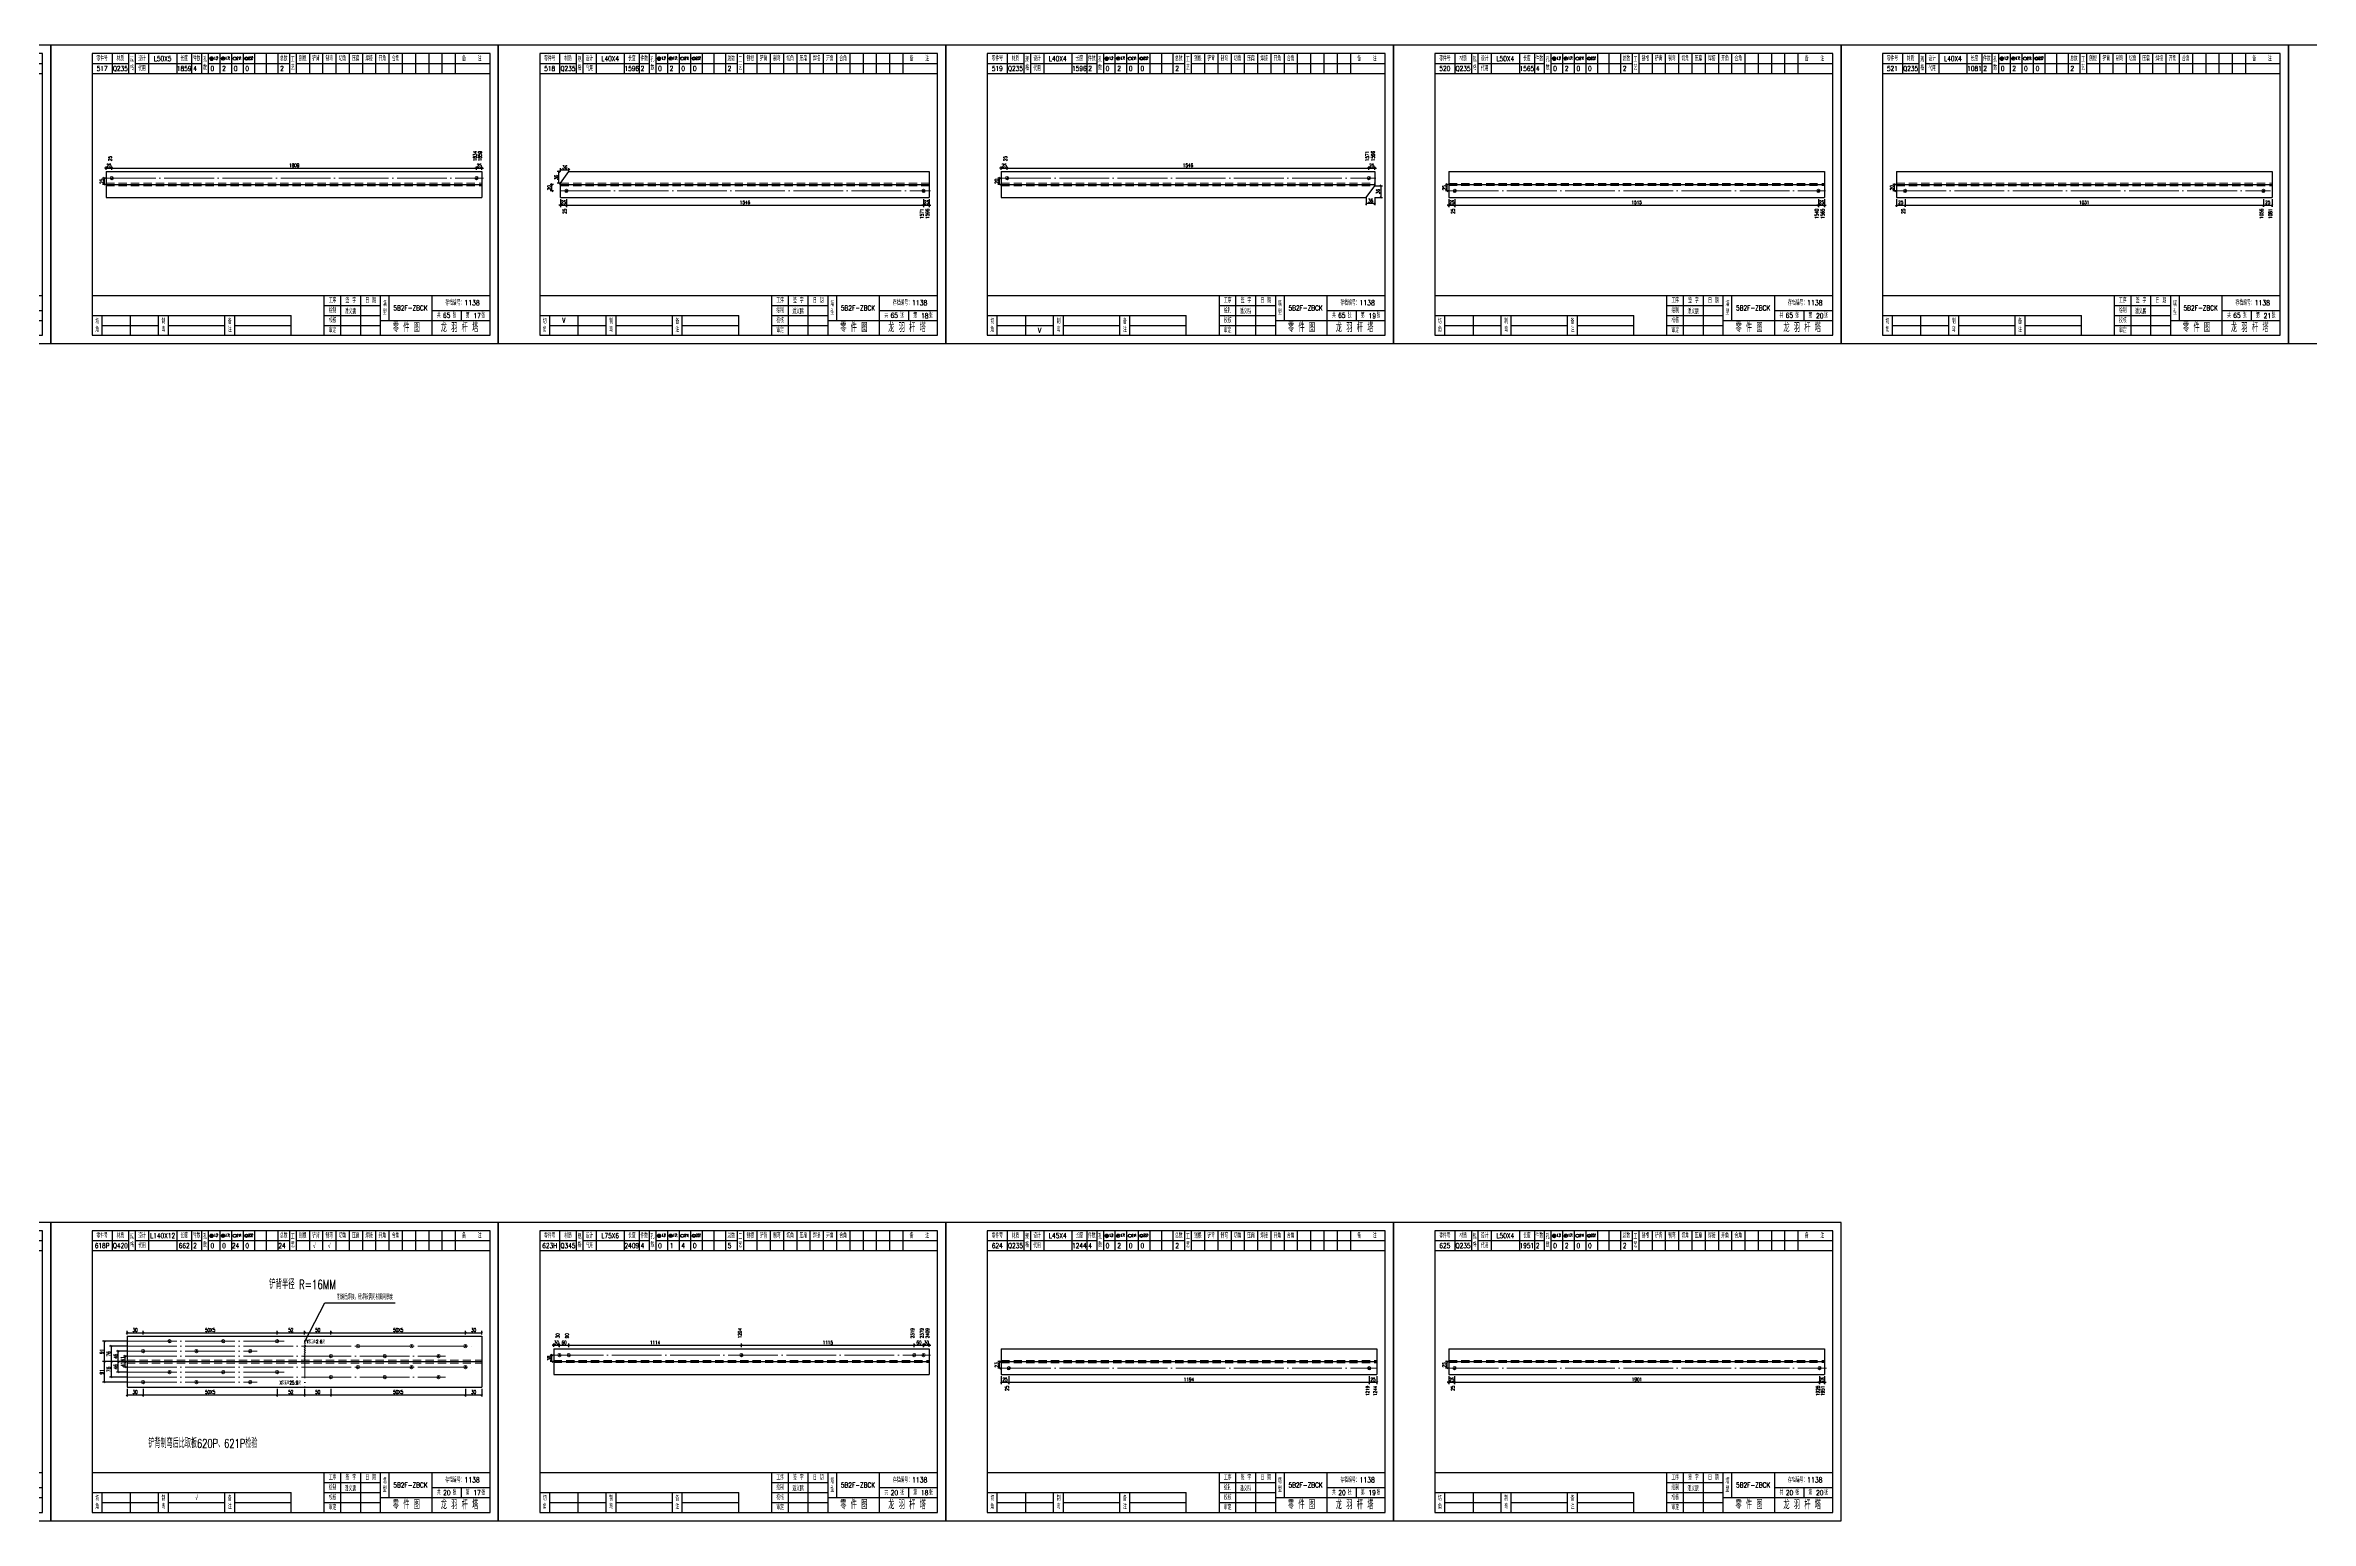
# Model space of a CAD drawing. Header units: millimetres. Extents: x 0 to 30240, y -10896 to -1348.
# Drawn here: x 4317 to 5683, y -4617 to -3727 of the extents above; entities that cross this region are included whole.
import ezdxf
from ezdxf.enums import TextEntityAlignment as Align

# ---------------------------------------------------------------- set-up
doc = ezdxf.new("R2010")
doc.units = ezdxf.units.MM
doc.header["$LTSCALE"] = 20
doc.header["$PDMODE"] = 1
for name, pattern in [('DASHDOT2X', [1.75, 1.5, -0.125, 0, -0.125]), ('DIVIDE', [0.875, 0.5, -0.125, 0, -0.125, 0, -0.125]), ('HIDDEN', [0.375, 0.25, -0.125])]:
    doc.linetypes.add(name, pattern=pattern)
for name, color, linetype, lineweight in [('1', 7, 'Continuous', 25), ('11', 3, 'Continuous', 13), ('2', 1, 'HIDDEN', 13), ('5', 1, 'Continuous', 13), ('7', 2, 'DASHDOT2X', 13), ('8', 3, 'DIVIDE', 13)]:
    doc.layers.add(name, color=color, linetype=linetype, lineweight=lineweight)
doc.styles.get("Standard").update_dxf_attribs({"font": 'simplex', "width": 0.7, "bigfont": 'gbhzfs.shx'})
doc.styles.add('SYMBOL_TXT', font='txt.shx', dxfattribs={"width": 0.6})
doc.styles.add('TITLE_TXT', font='simplex.shx', dxfattribs={"width": 0.75, "height": 2.5, "bigfont": 'gbhzfs.shx'})
doc.dimstyles.get("Standard").update_dxf_attribs({"dimtxt": 2.1, "dimasz": 1, "dimexe": 1.05, "dimexo": 0, "dimgap": 0.63, "dimtad": 1, "dimzin": 0, "dimdsep": 46, "dimtxsty": 'standard', "dimblk": 'OBLIQUE', "dimblk1": 'OBLIQUE', "dimblk2": 'OBLIQUE', "dimcen": 0.09, "dimadec": 0, "dimazin": 0, "dimtfac": 1, "dimtdec": 1, "dimtix": 1, "dimtmove": 0, "dimatfit": 3, "dimfxl": 0, "dimtolj": 1, "dimtzin": 0, "dimarcsym": 0})
pattern_1 = [(0, (-3, 0), (0, 0.0125), [])]

# ---------------------------------------------------------------- blocks, each defined once
blk = doc.blocks.new('M12_HOLE')
h = blk.add_hatch()
h.set_pattern_fill('LINE', scale=0.1, style=0)
h.set_pattern_definition(pattern_1)
h.paths.add_polyline_path([(-5, 0, 1), (-1, 0, 1)])
at = {"color": 7}
blk.add_circle((-3, 0), 2, dxfattribs=at)
at = {"color": 7, "attachment_point": 1, "style": 'SYMBOL_TXT'}
for s, insert, char_height, width in [('13\\f??|b0|i0|c0|p54;.', (-0.1, 2.1), 3.5, 5.707), ('5', (3.7, 2.3), 1.8, 2.931)]:
    blk.add_mtext(s, dxfattribs=dict(at, insert=insert, char_height=char_height, width=width))
blk = doc.blocks.new('M16_HOLE')
h = blk.add_hatch()
h.set_pattern_fill('LINE', scale=0.1, style=0)
h.set_pattern_definition(pattern_1)
h.paths.add_polyline_path([(-1.6, 1.4, 0.668179), (-5, 0, 0.198912), (-4.4, -1.4)])
at = {"color": 7}
blk.add_circle((-3, 0), 2, dxfattribs=at)
at = {"color": 7, "attachment_point": 1, "style": 'SYMBOL_TXT'}
for s, insert, char_height, width in [('17.', (-0.4, 2.1), 3.5, 6.316), ('5', (3.6, 2.3), 1.8, 1.822)]:
    blk.add_mtext(s, dxfattribs=dict(at, insert=insert, char_height=char_height, width=width))
blk = doc.blocks.new('M20_HOLE')
at = {"color": 7}
blk.add_circle((-3, 0), 2, dxfattribs=at)
at = {"color": 7, "attachment_point": 1, "style": 'SYMBOL_TXT'}
for s, insert, char_height, width in [('21.', (-0.7, 2), 3.5, 6.074), ('5', (3.3, 2), 1.8, 1.458)]:
    blk.add_mtext(s, dxfattribs=dict(at, insert=insert, char_height=char_height, width=width))
blk = doc.blocks.new('M24_HOLE')
at = {"color": 7}
for radius in [2, 1.5]:
    blk.add_circle((-3, 0), radius, dxfattribs=at)
at = {"color": 7, "attachment_point": 1, "style": 'SYMBOL_TXT'}
for s, insert, char_height, width in [('25.', (-0.7, 2.1), 3.5, 2.429), ('5', (3.9, 2.3), 1.8, 1.944)]:
    blk.add_mtext(s, dxfattribs=dict(at, insert=insert, char_height=char_height, width=width))
blk = doc.blocks.new('JgCard')
for p, q in [((270, 180), (0, 180)), ((0, 180), (0, 0)), ((270, 0), (270, 180)), ((265, 175), (25, 175)), ((25, 175), (25, 5)), ((25, 169), (47, 169)), ((37, 175), (37, 163)), ((47, 175), (47, 163)), ((51, 175), (51, 163)), ((51, 169), (91, 169)), ((59, 175), (59, 163)), ((76, 175), (76, 163)), ((85, 175), (85, 163)), ((91, 175), (91, 163)), ((95, 175), (95, 163)), ((95, 169), (144, 169)), ((102, 175), (102, 163)), ((109, 175), (109, 163)), ((116, 175), (116, 163)), ((123, 175), (123, 163)), ((130, 175), (130, 163)), ((137, 175), (137, 163)), ((144, 175), (144, 163)), ((148, 175), (148, 163)), ((148, 169), (265, 169)), ((156, 175), (156, 163)), ((164, 175), (164, 163)), ((172, 175), (172, 163)), ((180, 175), (180, 163)), ((188, 175), (188, 163)), ((196, 175), (196, 163)), ((204, 175), (204, 163)), ((212, 175), (212, 163)), ((220, 175), (220, 163)), ((228, 175), (228, 163)), ((236, 175), (236, 163)), ((244, 175), (244, 163)), ((265, 5), (265, 175)), ((25, 163), (265, 163)), ((25, 29), (265, 29)), ((165, 5), (165, 29)), ((175, 5), (175, 29)), ((187, 5), (187, 29)), ((199, 5), (199, 29)), ((204, 29), (204, 14)), ((230, 5), (230, 29)), ((25, 17), (145, 17)), ((31, 5), (31, 17)), ((48, 17), (48, 5)), ((65, 5), (65, 17)), ((71, 5), (71, 17)), ((105, 5), (105, 17)), ((111, 5), (111, 17)), ((145, 5), (145, 17)), ((165, 23), (199, 23)), ((165, 17), (199, 17)), ((199, 14), (265, 14)), ((230, 20), (265, 20)), ((247.5, 20), (247.5, 14)), ((0, 0), (270, 0)), ((25, 5), (265, 5)), ((31, 11), (65, 11)), ((71, 11), (105, 11)), ((111, 11), (145, 11)), ((165, 11), (199, 11))]:
    blk.add_line(p, q)
blk.add_lwpolyline([(96, 172, -1), (98, 172, -1)], format="xyb", close=True)
blk.add_point((145, 96))
at = {"xscale": 0.5, "yscale": 0.5, "zscale": 0.5}
for name, p in [('M12_HOLE', (98.5, 172)), ('M16_HOLE', (105.5, 172)), ('M20_HOLE', (112.5, 172)), ('M24_HOLE', (119.5, 172))]:
    blk.add_blockref(name, p, dxfattribs=at)
at = {"style": 'TITLE_TXT', "width": 0.75}
for s, height, p in [('潘义鹏', 3, (177.4, 17.9)), ('存档编号：1138', 3.08, (238, 23.1)), ('龙 羽 杆 塔', 5, (235.2, 7))]:
    blk.add_text(s, height=height, dxfattribs=at).set_placement(p)
at = {"attachment_point": 5, "style": 'TITLE_TXT'}
for s, insert, char_height, width in [('零件号', (31, 172), 3, 15), ('材质', (42, 172), 3, 8), ('规格', (49, 169), 3, 4), ('设计', (55, 172), 3, 8), ('代用', (55, 166), 3, 8), ('长度', (80.5, 172), 3, 8), ('件数', (88, 172), 3, 6), ('孔数', (93, 169), 3, 4), ('总数', (140.5, 172), 3, 7), ('工\\P艺', (146, 169), 3, 4), ('刨根', (152, 172), 3, 8), ('铲背', (160, 172), 3, 8), ('制弯', (168, 172), 3, 8), ('切角', (176, 172), 3, 8), ('压扁', (184, 172), 3, 8), ('焊接', (192, 172), 3, 8), ('开角', (200, 172), 3, 8), ('合角', (208, 172), 3, 8), ('备    注', (254, 172), 3, 22), ('工序', (170, 26), 3, 10), ('签 字', (181, 26), 3, 12), ('日 期', (193, 26), 3, 12), ('切\\P角', (28, 11), 3, 6), ('制\\P弯', (68, 11), 3, 6), ('备\\P注', (108, 11), 3, 6), ('绘制', (170, 20), 3, 10), ('校核', (170, 14), 3, 10), ('塔\\P型', (201.5, 21.5), 3, 5), ('共    张', (238.8, 17), 3, 17.5), ('第    张', (256.2, 17), 3, 17.5), ('审定', (170, 8), 3, 10), ('零 件 图', (214.5, 9.5), 5, 31)]:
    blk.add_mtext(s, dxfattribs=dict(at, insert=insert, char_height=char_height, width=width))
blk = doc.blocks.new('M16')
for p, q in [((-0.7, -0.7), (0.7, 0.7)), ((-0.4, 0), (0.4, 0)), ((0, 0.4), (0, -0.4))]:
    blk.add_line(p, q)
blk.add_circle((0, 0), 1)
for radius in [0.8, 0.6, 0.4, 0.2]:
    blk.add_arc((0, 0), radius, 225, 45)
blk = doc.blocks.new('_Oblique')
at = {"color": 0, "linetype": 'ByBlock', "lineweight": -2}
blk.add_line((-0.5, -0.5), (0.5, 0.5), dxfattribs=at)
blk = doc.blocks.new('*D2536')
at = {"layer": '11', "color": 0, "lineweight": -2}
for p, q in [((4353.4, -3801), (4352.4, -3801)), ((4353.4, -3802.1), (4353.4, -3800)), ((4353.4, -3801), (4356.8, -3801)), ((4356.8, -3802.1), (4356.8, -3800)), ((4356.8, -3801), (4357.8, -3801))]:
    blk.add_line(p, q, dxfattribs=at)
at = {"layer": 'Defpoints', "color": 0}
for p in [(4353.4, -3802.1), (4356.8, -3801), (4356.8, -3802.1)]:
    blk.add_point(p, dxfattribs=at)
at = {"layer": '11', "color": 0, "lineweight": -2}
blk.add_blockref('_Oblique', (4353.4, -3801), dxfattribs=at)
at = {"layer": '11', "color": 0, "lineweight": -2, "rotation": 180}
blk.add_blockref('_Oblique', (4356.8, -3801), dxfattribs=at)
at = {"layer": '11', "color": 0, "insert": (4355.1, -3799.4), "char_height": 2.1, "attachment_point": 5}
blk.add_mtext('\\A1;25', dxfattribs=at)
blk = doc.blocks.new('*D2538')
at = {"layer": '11', "color": 0, "lineweight": -2}
for p, q in [((4576.9, -3801), (4575.9, -3801)), ((4576.9, -3802.1), (4576.9, -3800)), ((4576.9, -3801), (4580, -3801)), ((4580, -3802.1), (4580, -3800)), ((4580, -3801), (4581, -3801))]:
    blk.add_line(p, q, dxfattribs=at)
at = {"layer": 'Defpoints', "color": 0}
for p in [(4576.9, -3802.1), (4580, -3801), (4580, -3802.1)]:
    blk.add_point(p, dxfattribs=at)
at = {"layer": '11', "color": 0, "lineweight": -2}
blk.add_blockref('_Oblique', (4576.9, -3801), dxfattribs=at)
at = {"layer": '11', "color": 0, "lineweight": -2, "rotation": 180}
blk.add_blockref('_Oblique', (4580, -3801), dxfattribs=at)
at = {"layer": '11', "color": 0, "insert": (4578.5, -3799.4), "char_height": 2.1, "attachment_point": 5}
blk.add_mtext('\\A1;25', dxfattribs=at)
blk = doc.blocks.new('*D2540')
at = {"layer": '11', "color": 0, "lineweight": -2}
for p, q in [((4627.6, -3823.4), (4626.6, -3823.4)), ((4627.6, -3819.7), (4627.6, -3824.5)), ((4627.6, -3823.4), (4631.1, -3823.4)), ((4631.1, -3819.7), (4631.1, -3824.5)), ((4631.1, -3823.4), (4632.1, -3823.4))]:
    blk.add_line(p, q, dxfattribs=at)
at = {"layer": 'Defpoints', "color": 0}
for p in [(4627.6, -3819.7), (4631.1, -3819.7), (4631.1, -3823.4)]:
    blk.add_point(p, dxfattribs=at)
at = {"layer": '11', "color": 0, "lineweight": -2}
blk.add_blockref('_Oblique', (4627.6, -3823.4), dxfattribs=at)
at = {"layer": '11', "color": 0, "lineweight": -2, "rotation": 180}
blk.add_blockref('_Oblique', (4631.1, -3823.4), dxfattribs=at)
at = {"layer": '11', "color": 0, "insert": (4629.3, -3821.7), "char_height": 2.1, "attachment_point": 5}
blk.add_mtext('\\A1;25', dxfattribs=at)
blk = doc.blocks.new('*D2542')
at = {"layer": '11', "color": 0, "lineweight": -2}
for p, q in [((4846.5, -3823.4), (4845.5, -3823.4)), ((4846.5, -3819.7), (4846.5, -3824.5)), ((4846.5, -3823.4), (4850, -3823.4)), ((4850, -3819.7), (4850, -3824.5)), ((4850, -3823.4), (4851, -3823.4))]:
    blk.add_line(p, q, dxfattribs=at)
at = {"layer": 'Defpoints', "color": 0}
for p in [(4846.5, -3819.7), (4850, -3819.7), (4850, -3823.4)]:
    blk.add_point(p, dxfattribs=at)
at = {"layer": '11', "color": 0, "lineweight": -2}
blk.add_blockref('_Oblique', (4846.5, -3823.4), dxfattribs=at)
at = {"layer": '11', "color": 0, "lineweight": -2, "rotation": 180}
blk.add_blockref('_Oblique', (4850, -3823.4), dxfattribs=at)
at = {"layer": '11', "color": 0, "insert": (4848.3, -3821.7), "char_height": 2.1, "attachment_point": 5}
blk.add_mtext('\\A1;25', dxfattribs=at)
blk = doc.blocks.new('*D2546')
at = {"layer": '11', "color": 0, "lineweight": -2}
for p, q in [((4893.4, -3801), (4892.4, -3801)), ((4893.4, -3802.1), (4893.4, -3800)), ((4893.4, -3801), (4896.9, -3801)), ((4896.9, -3802.1), (4896.9, -3800)), ((4896.9, -3801), (4897.9, -3801))]:
    blk.add_line(p, q, dxfattribs=at)
at = {"layer": 'Defpoints', "color": 0}
for p in [(4893.4, -3802.1), (4896.9, -3801), (4896.9, -3802.1)]:
    blk.add_point(p, dxfattribs=at)
at = {"layer": '11', "color": 0, "lineweight": -2}
blk.add_blockref('_Oblique', (4893.4, -3801), dxfattribs=at)
at = {"layer": '11', "color": 0, "lineweight": -2, "rotation": 180}
blk.add_blockref('_Oblique', (4896.9, -3801), dxfattribs=at)
at = {"layer": '11', "color": 0, "insert": (4895.2, -3799.4), "char_height": 2.1, "attachment_point": 5}
blk.add_mtext('\\A1;25', dxfattribs=at)
blk = doc.blocks.new('*D2548')
at = {"layer": '11', "color": 0, "lineweight": -2}
for p, q in [((5115.2, -3801), (5114.2, -3801)), ((5115.2, -3802.1), (5115.2, -3800)), ((5115.2, -3801), (5118.7, -3801)), ((5118.7, -3802.1), (5118.7, -3800)), ((5118.7, -3801), (5119.7, -3801))]:
    blk.add_line(p, q, dxfattribs=at)
at = {"layer": 'Defpoints', "color": 0}
for p in [(5115.2, -3802.1), (5118.7, -3801), (5118.7, -3802.1)]:
    blk.add_point(p, dxfattribs=at)
at = {"layer": '11', "color": 0, "lineweight": -2}
blk.add_blockref('_Oblique', (5115.2, -3801), dxfattribs=at)
at = {"layer": '11', "color": 0, "lineweight": -2, "rotation": 180}
blk.add_blockref('_Oblique', (5118.7, -3801), dxfattribs=at)
at = {"layer": '11', "color": 0, "insert": (5116.9, -3799.4), "char_height": 2.1, "attachment_point": 5}
blk.add_mtext('\\A1;25', dxfattribs=at)
blk = doc.blocks.new('*D2549')
at = {"layer": '11', "color": 0, "lineweight": -2}
for p, q in [((5118.7, -3811.7), (5123.4, -3811.7)), ((5122.4, -3811.7), (5122.4, -3818.7)), ((5118.7, -3818.7), (5123.4, -3818.7))]:
    blk.add_line(p, q, dxfattribs=at)
at = {"layer": 'Defpoints', "color": 0}
for p in [(5118.7, -3811.7), (5118.7, -3818.7), (5122.4, -3818.7)]:
    blk.add_point(p, dxfattribs=at)
at = {"layer": '11', "color": 0, "lineweight": -2}
for p, rotation in [((5122.4, -3811.7), 90), ((5122.4, -3818.7), 270)]:
    blk.add_blockref('_Oblique', p, dxfattribs=dict(at, rotation=rotation))
at = {"layer": '11', "color": 0, "insert": (5120.7, -3815.2), "char_height": 2.1, "attachment_point": 5, "rotation": 90}
blk.add_mtext('\\A1;36', dxfattribs=at)
blk = doc.blocks.new('*D2550')
at = {"layer": '11', "color": 0, "lineweight": -2}
for p, q in [((5113.6, -3818.7), (5113.6, -3823.4)), ((5118.7, -3822.4), (5113.6, -3822.4)), ((5118.7, -3818.7), (5118.7, -3823.4))]:
    blk.add_line(p, q, dxfattribs=at)
at = {"layer": 'Defpoints', "color": 0}
for p in [(5113.6, -3818.7), (5113.6, -3822.4), (5118.7, -3818.7)]:
    blk.add_point(p, dxfattribs=at)
at = {"layer": '11', "color": 0, "lineweight": -2, "rotation": 180}
blk.add_blockref('_Oblique', (5113.6, -3822.4), dxfattribs=at)
at = {"layer": '11', "color": 0, "lineweight": -2}
blk.add_blockref('_Oblique', (5118.7, -3822.4), dxfattribs=at)
at = {"layer": '11', "color": 0, "insert": (5116.2, -3820.7), "char_height": 2.1, "attachment_point": 5}
blk.add_mtext('\\A1;36', dxfattribs=at)
blk = doc.blocks.new('*D2552')
at = {"layer": '11', "color": 0, "lineweight": -2}
for p, q in [((5163.4, -3823.4), (5162.4, -3823.4)), ((5163.4, -3819.7), (5163.4, -3824.5)), ((5163.4, -3823.4), (5167, -3823.4)), ((5167, -3819.7), (5167, -3824.5)), ((5167, -3823.4), (5168, -3823.4))]:
    blk.add_line(p, q, dxfattribs=at)
at = {"layer": 'Defpoints', "color": 0}
for p in [(5163.4, -3819.7), (5167, -3819.7), (5167, -3823.4)]:
    blk.add_point(p, dxfattribs=at)
at = {"layer": '11', "color": 0, "lineweight": -2}
blk.add_blockref('_Oblique', (5163.4, -3823.4), dxfattribs=at)
at = {"layer": '11', "color": 0, "lineweight": -2, "rotation": 180}
blk.add_blockref('_Oblique', (5167, -3823.4), dxfattribs=at)
at = {"layer": '11', "color": 0, "insert": (5165.2, -3821.7), "char_height": 2.1, "attachment_point": 5}
blk.add_mtext('\\A1;25', dxfattribs=at)
blk = doc.blocks.new('*D2554')
at = {"layer": '11', "color": 0, "lineweight": -2}
for p, q in [((5386.4, -3823.4), (5385.4, -3823.4)), ((5386.4, -3819.7), (5386.4, -3824.5)), ((5386.4, -3823.4), (5390, -3823.4)), ((5390, -3819.7), (5390, -3824.5)), ((5390, -3823.4), (5391, -3823.4))]:
    blk.add_line(p, q, dxfattribs=at)
at = {"layer": 'Defpoints', "color": 0}
for p in [(5386.4, -3819.7), (5390, -3819.7), (5390, -3823.4)]:
    blk.add_point(p, dxfattribs=at)
at = {"layer": '11', "color": 0, "lineweight": -2}
blk.add_blockref('_Oblique', (5386.4, -3823.4), dxfattribs=at)
at = {"layer": '11', "color": 0, "lineweight": -2, "rotation": 180}
blk.add_blockref('_Oblique', (5390, -3823.4), dxfattribs=at)
at = {"layer": '11', "color": 0, "insert": (5388.2, -3821.7), "char_height": 2.1, "attachment_point": 5}
blk.add_mtext('\\A1;25', dxfattribs=at)
blk = doc.blocks.new('M20')
for p, q in [((-0.5, 0), (0.5, 0)), ((0, -0.5), (0, 0.5))]:
    blk.add_line(p, q)
blk.add_circle((0, 0), 1)
blk = doc.blocks.new('*D3055')
at = {"layer": '11', "color": 0, "lineweight": -2}
for p, q in [((4623.4, -4511.4), (4622.4, -4511.4)), ((4623.4, -4512.4), (4623.4, -4510.3)), ((4623.4, -4511.4), (4626.8, -4511.4)), ((4626.8, -4512.4), (4626.8, -4510.3)), ((4626.8, -4511.4), (4627.8, -4511.4))]:
    blk.add_line(p, q, dxfattribs=at)
at = {"layer": 'Defpoints', "color": 0}
for p in [(4623.4, -4512.4), (4626.8, -4511.4), (4626.8, -4512.4)]:
    blk.add_point(p, dxfattribs=at)
at = {"layer": '11', "color": 0, "lineweight": -2}
blk.add_blockref('_Oblique', (4623.4, -4511.4), dxfattribs=at)
at = {"layer": '11', "color": 0, "lineweight": -2, "rotation": 180}
blk.add_blockref('_Oblique', (4626.8, -4511.4), dxfattribs=at)
at = {"layer": '11', "color": 0, "insert": (4625.1, -4509.7), "char_height": 2.1, "attachment_point": 5}
blk.add_mtext('\\A1;30', dxfattribs=at)
blk = doc.blocks.new('*D3060')
at = {"layer": '11', "color": 0, "lineweight": -2}
for p, q in [((4846.6, -4511.4), (4845.6, -4511.4)), ((4846.6, -4512.4), (4846.6, -4510.3)), ((4846.6, -4511.4), (4850, -4511.4)), ((4850, -4512.4), (4850, -4510.3)), ((4850, -4511.4), (4851, -4511.4))]:
    blk.add_line(p, q, dxfattribs=at)
at = {"layer": 'Defpoints', "color": 0}
for p in [(4846.6, -4512.4), (4850, -4511.4), (4850, -4512.4)]:
    blk.add_point(p, dxfattribs=at)
at = {"layer": '11', "color": 0, "lineweight": -2}
blk.add_blockref('_Oblique', (4846.6, -4511.4), dxfattribs=at)
at = {"layer": '11', "color": 0, "lineweight": -2, "rotation": 180}
blk.add_blockref('_Oblique', (4850, -4511.4), dxfattribs=at)
at = {"layer": '11', "color": 0, "insert": (4848.3, -4509.7), "char_height": 2.1, "attachment_point": 5}
blk.add_mtext('\\A1;30', dxfattribs=at)
blk = doc.blocks.new('*D3066')
at = {"layer": '11', "color": 0, "lineweight": -2}
for p, q in [((5163.4, -4533.7), (5162.4, -4533.7)), ((5163.4, -4530.1), (5163.4, -4534.8)), ((5163.4, -4533.7), (5166.8, -4533.7)), ((5166.8, -4530.1), (5166.8, -4534.8)), ((5166.8, -4533.7), (5167.8, -4533.7))]:
    blk.add_line(p, q, dxfattribs=at)
at = {"layer": 'Defpoints', "color": 0}
for p in [(5163.4, -4530.1), (5166.8, -4530.1), (5166.8, -4533.7)]:
    blk.add_point(p, dxfattribs=at)
at = {"layer": '11', "color": 0, "lineweight": -2}
blk.add_blockref('_Oblique', (5163.4, -4533.7), dxfattribs=at)
at = {"layer": '11', "color": 0, "lineweight": -2, "rotation": 180}
blk.add_blockref('_Oblique', (5166.8, -4533.7), dxfattribs=at)
at = {"layer": '11', "color": 0, "insert": (5165.1, -4532.1), "char_height": 2.1, "attachment_point": 5}
blk.add_mtext('\\A1;25', dxfattribs=at)
blk = doc.blocks.new('*D3068')
at = {"layer": '11', "color": 0, "lineweight": -2}
for p, q in [((5387, -4533.7), (5386, -4533.7)), ((5387, -4530.1), (5387, -4534.8)), ((5387, -4533.7), (5390, -4533.7)), ((5390, -4530.1), (5390, -4534.8)), ((5390, -4533.7), (5391, -4533.7))]:
    blk.add_line(p, q, dxfattribs=at)
at = {"layer": 'Defpoints', "color": 0}
for p in [(5387, -4530.1), (5390, -4530.1), (5390, -4533.7)]:
    blk.add_point(p, dxfattribs=at)
at = {"layer": '11', "color": 0, "lineweight": -2}
blk.add_blockref('_Oblique', (5387, -4533.7), dxfattribs=at)
at = {"layer": '11', "color": 0, "lineweight": -2, "rotation": 180}
blk.add_blockref('_Oblique', (5390, -4533.7), dxfattribs=at)
at = {"layer": '11', "color": 0, "insert": (5388.5, -4532.1), "char_height": 2.1, "attachment_point": 5}
blk.add_mtext('\\A1;25', dxfattribs=at)

msp = doc.modelspace()

# ---------------------------------------------------------------- hatches: boundary and pattern name
at = {"layer": '1'}
h = msp.add_hatch(dxfattribs=at)
h.set_pattern_fill('ANSI31', color=256, scale=0.25, style=0)
edge = h.paths.add_edge_path()
edge.add_line((4473.703, -4521.252), (4473.703, -4505.922))
edge.add_line((4472.903, -4521.252), (4472.903, -4505.922))
edge.add_line((4473.303, -4521.252), (4473.303, -4505.922))

# ---------------------------------------------------------------- linework, layer by layer
for p, q in [((4353.4, -3803.136), (4353.4, -3818.676)), ((4353.4, -3803.136), (4580, -3803.136)), ((4353.4, -3810.906), (4580, -3810.906)), ((4580, -3803.136), (4580, -3818.676)), ((4627.6, -3810.129), (4632.617, -3803.136)), ((4627.6, -3810.906), (4627.6, -3810.129)), ((4627.6, -3818.676), (4627.6, -3810.906)), ((4627.6, -3810.906), (4850, -3810.906)), ((4632.617, -3803.136), (4850, -3803.136)), ((4850, -3803.136), (4850, -3818.676)), ((4893.4, -3803.136), (4893.4, -3818.676)), ((4893.4, -3803.136), (5118.7, -3803.136)), ((4893.4, -3810.906), (5118.7, -3810.906)), ((5113.618, -3818.676), (5118.7, -3811.683)), ((5118.7, -3803.136), (5118.7, -3810.906)), ((5118.7, -3810.906), (5118.7, -3811.683)), ((5163.4, -3803.136), (5163.4, -3818.676)), ((5163.4, -3803.136), (5390, -3803.136)), ((5163.4, -3810.906), (5390, -3810.906)), ((5390, -3803.136), (5390, -3818.676)), ((5433.4, -3803.136), (5433.4, -3818.676)), ((5433.4, -3803.136), (5660, -3803.136)), ((5433.4, -3810.906), (5660, -3810.906)), ((5660, -3803.136), (5660, -3818.676)), ((4353.4, -3818.676), (4580, -3818.676)), ((4627.6, -3818.676), (4850, -3818.676)), ((4893.4, -3818.676), (5113.618, -3818.676)), ((5163.4, -3818.676), (5390, -3818.676)), ((5433.4, -3818.676), (5660, -3818.676)), ((4473.303, -4509.198), (4485.428, -4485.805)), ((4485.428, -4485.805), (4527.864, -4485.805)), ((4366, -4505.922), (4366, -4536.582)), ((4366, -4505.922), (4580, -4505.922)), ((4580, -4505.922), (4580, -4536.582)), ((4366, -4521.252), (4580, -4521.252)), ((4623.4, -4513.482), (4623.4, -4529.022)), ((4623.4, -4513.482), (4850, -4513.482)), ((4623.4, -4521.252), (4850, -4521.252)), ((4850, -4513.482), (4850, -4529.022)), ((4893.4, -4513.482), (4893.4, -4529.022)), ((4893.4, -4513.482), (5120, -4513.482)), ((4893.4, -4521.252), (5120, -4521.252)), ((5120, -4513.482), (5120, -4529.022)), ((5163.4, -4513.482), (5163.4, -4529.022)), ((5163.4, -4513.482), (5390, -4513.482)), ((5163.4, -4521.252), (5390, -4521.252)), ((5390, -4513.482), (5390, -4529.022)), ((4366, -4536.582), (4580, -4536.582)), ((4623.4, -4529.022), (4850, -4529.022)), ((4893.4, -4529.022), (5120, -4529.022)), ((5163.4, -4529.022), (5390, -4529.022))]:
    msp.add_line(p, q, dxfattribs=at)
at = {"layer": '2'}
for p, q in [((4353.4, -3810.129), (4580, -3810.129)), ((4353.4, -3811.683), (4580, -3811.683)), ((4627.6, -3810.129), (4850, -3810.129)), ((4627.6, -3811.683), (4850, -3811.683)), ((4893.4, -3810.129), (5118.7, -3810.129)), ((4893.4, -3811.683), (5118.7, -3811.683)), ((5163.4, -3810.284), (5390, -3810.284)), ((5163.4, -3811.527), (5390, -3811.527)), ((5433.4, -3810.129), (5660, -3810.129)), ((5433.4, -3811.683), (5660, -3811.683)), ((4366, -4520.301), (4580, -4520.301)), ((4366, -4522.203), (4580, -4522.203)), ((4623.4, -4520.63), (4850, -4520.63)), ((4623.4, -4521.874), (4850, -4521.874)), ((4893.4, -4520.561), (5120, -4520.561)), ((4893.4, -4521.943), (5120, -4521.943)), ((5163.4, -4520.63), (5390, -4520.63)), ((5163.4, -4521.874), (5390, -4521.874))]:
    msp.add_line(p, q, dxfattribs=at)
at = {"layer": '7'}
for p, q in [((4353.4, -3807.021), (4581.116, -3807.021)), ((4893.4, -3807.021), (5119.371, -3807.021)), ((4627.6, -3814.791), (4850.716, -3814.791)), ((5163.4, -3814.791), (5390.577, -3814.791)), ((5433.4, -3814.791), (5659.028, -3814.791)), ((4366, -4508.922), (4460.763, -4508.922)), ((4366, -4511.922), (4574.373, -4511.922)), ((4366, -4514.922), (4444.533, -4514.922)), ((4366, -4517.922), (4558.143, -4517.922)), ((4623.4, -4517.315), (4850.76, -4517.315)), ((4366, -4524.582), (4574.373, -4524.582)), ((4366, -4527.582), (4460.763, -4527.582)), ((4366, -4530.582), (4558.143, -4530.582)), ((4366, -4533.582), (4444.533, -4533.582)), ((4893.4, -4525.223), (5119.56, -4525.223)), ((5163.4, -4525.137), (5391.25, -4525.137))]:
    msp.add_line(p, q, dxfattribs=at)
at = {"layer": '8'}
for q in [(4473.303, -4505.922), (4473.303, -4536.582)]:
    msp.add_line((4473.303, -4521.252), q, dxfattribs=at)

# ---------------------------------------------------------------- block references
at = {"layer": '1'}
for p in [(4050, -3906.906), (4320, -3906.906), (4590, -3906.906), (4860, -3906.906), (5130, -3906.906), (5400, -3906.906), (5670, -3906.906), (4050, -4617.252), (4320, -4617.252), (4590, -4617.252), (4860, -4617.252), (5130, -4617.252)]:
    msp.add_blockref('JgCard', p, dxfattribs=at)
at = {"layer": '5'}
for name, p in [('M16', (4356.84, -3807.021)), ('M16', (4576.916, -3807.021)), ('M16', (4896.929, -3807.021)), ('M16', (5115.171, -3807.021)), ('M16', (4631.084, -3814.791)), ('M16', (4846.516, -3814.791)), ('M16', (5167.02, -3814.791)), ('M16', (5386.377, -3814.791)), ('M16', (5438.642, -3814.791)), ('M16', (5654.828, -3814.791)), ('M20', (4391.643, -4508.922)), ('M20', (4424.103, -4508.922)), ('M20', (4456.563, -4508.922)), ('M20', (4375.738, -4514.922)), ('M20', (4407.873, -4514.922)), ('M20', (4440.333, -4514.922)), ('M20', (4489.023, -4517.922)), ('M20', (4505.253, -4511.922)), ('M20', (4521.483, -4517.922)), ('M20', (4537.713, -4511.922)), ('M20', (4553.943, -4517.922)), ('M20', (4570.173, -4511.922)), ('M20', (4626.84, -4517.315)), ('M20', (4632.484, -4517.315)), ('M16', (4736.653, -4517.315)), ('M20', (4840.916, -4517.315)), ('M20', (4846.56, -4517.315)), ('M20', (4375.738, -4533.582)), ('M20', (4391.643, -4527.582)), ('M20', (4407.873, -4533.582)), ('M20', (4424.103, -4527.582)), ('M20', (4440.333, -4533.582)), ('M20', (4456.563, -4527.582)), ('M20', (4489.023, -4530.582)), ('M20', (4505.253, -4524.582)), ('M20', (4521.483, -4530.582)), ('M20', (4537.713, -4524.582)), ('M20', (4553.943, -4530.582)), ('M20', (4570.173, -4524.582)), ('M16', (4897.952, -4525.223)), ('M16', (5115.36, -4525.223)), ('M16', (5166.84, -4525.137)), ('M16', (5387.05, -4525.137))]:
    msp.add_blockref(name, p, dxfattribs=at)

# ---------------------------------------------------------------- texts
at = {"style": 'TITLE_TXT', "width": 0.75}
for s, p in [('65', (4556.596, -3891.37)), ('17', (4574.966, -3891.634)), ('65', (4826.596, -3891.37)), ('18', (4844.966, -3891.634)), ('65', (5096.596, -3891.37)), ('19', (5114.966, -3891.634)), ('65', (5366.596, -3891.37)), ('20', (5384.966, -3891.634)), ('65', (5636.596, -3891.37)), ('21', (5654.966, -3891.634)), ('20', (4556.702, -4601.79)), ('17', (4574.929, -4601.835)), ('20', (4826.702, -4601.79)), ('18', (4844.929, -4601.835)), ('20', (5096.702, -4601.79)), ('19', (5114.929, -4601.835)), ('20', (5366.702, -4601.79)), ('20', (5384.929, -4601.835))]:
    msp.add_text(s, height=3, dxfattribs=at).set_placement(p)
at = {"layer": '1', "width": 0.7}
for s, height, p in [('517', 3, (4351, -3740.906)), ('Q235', 3, (4362, -3740.906)), ('L50X5', 3, (4387.5, -3734.906)), ('1859', 3, (4400.5, -3740.906)), ('4', 3, (4407, -3740.906)), ('0', 3, (4417.5, -3740.906)), ('2', 3, (4424.5, -3740.906)), ('0', 3, (4431.5, -3740.906)), ('0', 3, (4438.5, -3740.906)), ('2', 3, (4459.5, -3740.906)), ('518', 3, (4621, -3740.906)), ('Q235', 3, (4632, -3740.906)), ('L40X4', 3, (4657.5, -3734.906)), ('1596', 3, (4670.5, -3740.906)), ('2', 3, (4677, -3740.906)), ('0', 3, (4687.5, -3740.906)), ('2', 3, (4694.5, -3740.906)), ('0', 3, (4701.5, -3740.906)), ('0', 3, (4708.5, -3740.906)), ('2', 3, (4729.5, -3740.906)), ('519', 3, (4891, -3740.906)), ('Q235', 3, (4902, -3740.906)), ('L40X4', 3, (4927.5, -3734.906)), ('1596', 3, (4940.5, -3740.906)), ('2', 3, (4947, -3740.906)), ('0', 3, (4957.5, -3740.906)), ('2', 3, (4964.5, -3740.906)), ('0', 3, (4971.5, -3740.906)), ('0', 3, (4978.5, -3740.906)), ('2', 3, (4999.5, -3740.906)), ('520', 3, (5161, -3740.906)), ('Q235', 3, (5172, -3740.906)), ('L50X4', 3, (5197.5, -3734.906)), ('1565', 3, (5210.5, -3740.906)), ('4', 3, (5217, -3740.906)), ('0', 3, (5227.5, -3740.906)), ('2', 3, (5234.5, -3740.906)), ('0', 3, (5241.5, -3740.906)), ('0', 3, (5248.5, -3740.906)), ('2', 3, (5269.5, -3740.906)), ('521', 3, (5431, -3740.906)), ('Q235', 3, (5442, -3740.906)), ('L40X4', 3, (5467.5, -3734.906)), ('1081', 3, (5480.5, -3740.906)), ('2', 3, (5487, -3740.906)), ('0', 3, (5497.5, -3740.906)), ('2', 3, (5504.5, -3740.906)), ('0', 3, (5511.5, -3740.906)), ('0', 3, (5518.5, -3740.906)), ('2', 3, (5539.5, -3740.906)), ('V', 3, (4629.5, -3892.906)), ('V', 3, (4916.5, -3898.906)), ('618P', 3, (4351, -4451.252)), ('Q420', 3, (4362, -4451.252)), ('L140X12', 3, (4387.5, -4445.252)), ('662', 3, (4400.5, -4451.252)), ('2', 3, (4407, -4451.252)), ('0', 3, (4417.5, -4451.252)), ('0', 3, (4424.5, -4451.252)), ('24', 3, (4431.5, -4451.252)), ('0', 3, (4438.5, -4451.252)), ('24', 3, (4459.5, -4451.252)), ('√', 3, (4488, -4451.252)), ('623H', 3, (4621, -4451.252)), ('Q345', 3, (4632, -4451.252)), ('L75X6', 3, (4657.5, -4445.252)), ('2409', 3, (4670.5, -4451.252)), ('4', 3, (4677, -4451.252)), ('0', 3, (4687.5, -4451.252)), ('1', 3, (4694.5, -4451.252)), ('4', 3, (4701.5, -4451.252)), ('0', 3, (4708.5, -4451.252)), ('5', 3, (4729.5, -4451.252)), ('624', 3, (4891, -4451.252)), ('Q235', 3, (4902, -4451.252)), ('L45X4', 3, (4927.5, -4445.252)), ('1244', 3, (4940.5, -4451.252)), ('4', 3, (4947, -4451.252)), ('0', 3, (4957.5, -4451.252)), ('2', 3, (4964.5, -4451.252)), ('0', 3, (4971.5, -4451.252)), ('0', 3, (4978.5, -4451.252)), ('2', 3, (4999.5, -4451.252)), ('625', 3, (5161, -4451.252)), ('Q235', 3, (5172, -4451.252)), ('L50X4', 3, (5197.5, -4445.252)), ('1951', 3, (5210.5, -4451.252)), ('2', 3, (5217, -4451.252)), ('0', 3, (5227.5, -4451.252)), ('2', 3, (5234.5, -4451.252)), ('0', 3, (5241.5, -4451.252)), ('0', 3, (5248.5, -4451.252)), ('2', 3, (5269.5, -4451.252)), ('铲背半径 R=16MM', 5.49229, (4471.883, -4474.706)), ('割缝后焊接，所焊板需同材质同厚度', 3, (4509.58, -4482.251)), ('铲背制弯后比取板620P、621P检验', 5.23742, (4411.763, -4570.63)), ('√', 3, (4408, -4603.252))]:
    msp.add_text(s, height=height, dxfattribs=at).set_placement(p, align=Align.MIDDLE_CENTER)
for s, p in [('25', (4356.84, -3796.836)), ('1834', (4576.955, -3796.836)), ('1859', (4580, -3796.836)), ('25', (4896.931, -3796.836)), ('1571', (5115.168, -3796.836)), ('1596', (5118.7, -3796.836)), ('30', (4626.84, -4507.182)), ('90', (4632.484, -4507.182)), ('1204', (4736.7, -4507.182)), ('2319', (4840.916, -4507.182)), ('2379', (4846.559, -4507.182)), ('2409', (4850, -4507.182))]:
    msp.add_text(s, height=2.1, rotation=90, dxfattribs=at).set_placement(p)
for s, p in [('25', (4631.086, -3825.501)), ('1571', (4846.513, -3825.501)), ('1596', (4850, -3825.501)), ('25', (5167.012, -3825.501)), ('1540', (5386.38, -3825.501)), ('1565', (5390, -3825.501)), ('25', (5438.646, -3825.501)), ('1056', (5654.751, -3825.501)), ('1081', (5660, -3825.501)), ('25', (4897.947, -4535.847)), ('1219', (5115.448, -4535.847)), ('1244', (5120, -4535.847)), ('25', (5166.84, -4535.847)), ('1926', (5387.097, -4535.847)), ('1951', (5390, -4535.847))]:
    msp.add_text(s, height=2.1, rotation=90, dxfattribs=at).set_placement(p, align=Align.RIGHT)
for s, p in [('Y肢正曲2.6度', (4474.182, -4510.215)), ('X肢正曲25.9度', (4458.012, -4534.964))]:
    msp.add_text(s, height=2.1, dxfattribs=at).set_placement(p)
at = {"layer": '1', "char_height": 3, "attachment_point": 5}
for s, insert, width in [('5B2F-ZBCK', (4537, -3885.406), 26), ('5B2F-ZBCK', (4807, -3885.406), 26), ('5B2F-ZBCK', (5077, -3885.406), 26), ('5B2F-ZBCK', (5347, -3885.406), 26), ('5B2F-ZBCK', (5617, -3885.406), 26), ('√', (4479, -4451.252), 8), ('5B2F-ZBCK', (4537, -4595.752), 26), ('5B2F-ZBCK', (4807, -4595.752), 26), ('5B2F-ZBCK', (5077, -4595.752), 26), ('5B2F-ZBCK', (5347, -4595.752), 26)]:
    msp.add_mtext(s, dxfattribs=dict(at, insert=insert, width=width))

# ---------------------------------------------------------------- dimensions: what is measured, and where the dimension line sits
at = {"layer": '1'}
for base, p1, p2, text in [((4352.35, -3807.021), (4353.35, -3810.906), (4353.35, -3807.021), '25'), ((4622.35, -3810.906), (4623.35, -3814.791), (4623.35, -3810.906), '20'), ((4892.35, -3807.021), (4893.35, -3810.906), (4893.35, -3807.021), '20'), ((5162.35, -3810.906), (5163.35, -3814.791), (5163.35, -3810.906), '25'), ((5432.35, -3810.906), (5433.35, -3814.791), (5433.35, -3810.906), '20'), ((4352.35, -4508.922), (4365.95, -4521.252), (4365.95, -4508.922), '91'), ((4352.35, -4521.252), (4365.95, -4533.582), (4365.95, -4521.252), '91'), ((4356.55, -4511.922), (4365.95, -4521.252), (4365.95, -4511.922), '76'), ((4356.55, -4521.252), (4365.95, -4530.582), (4365.95, -4521.252), '76'), ((4360.75, -4514.922), (4365.95, -4521.252), (4365.95, -4514.922), '46'), ((4360.75, -4521.252), (4365.95, -4527.582), (4365.95, -4521.252), '46'), ((4364.95, -4517.922), (4365.95, -4521.252), (4365.95, -4517.922), '41'), ((4364.95, -4521.252), (4365.95, -4524.582), (4365.95, -4521.252), '41'), ((4622.35, -4517.315), (4623.35, -4521.252), (4623.35, -4517.315), '38'), ((4892.35, -4521.252), (4893.35, -4525.223), (4893.35, -4521.252), '23'), ((5162.35, -4521.252), (5163.35, -4525.137), (5163.35, -4521.252), '25')]:
    msp.add_linear_dim(base=base, p1=p1, p2=p2, angle=90, text=text, dimstyle='standard', dxfattribs=at).render()
at = {"layer": '11'}
for base, p1, p2, text, picture, middle in [((4356.84, -3801.036), (4353.4, -3802.086), (4356.84, -3802.086), '25', '*D2536', (4355.12, -3799.356)), ((4580, -3801.036), (4576.916, -3802.086), (4580, -3802.086), '25', '*D2538', (4578.458, -3799.356)), ((4896.929, -3801.036), (4893.4, -3802.086), (4896.929, -3802.086), '25', '*D2546', (4895.165, -3799.356)), ((5118.7, -3801.036), (5115.171, -3802.086), (5118.7, -3802.086), '25', '*D2548', (5116.935, -3799.356)), ((4631.084, -3823.401), (4627.6, -3819.726), (4631.084, -3819.726), '25', '*D2540', (4629.342, -3821.721)), ((4850, -3823.401), (4846.516, -3819.726), (4850, -3819.726), '25', '*D2542', (4848.258, -3821.721)), ((5113.618, -3822.351), (5118.7, -3818.676), (5113.618, -3818.676), '36', '*D2550', (5116.159, -3820.671)), ((5167.02, -3823.401), (5163.4, -3819.726), (5167.02, -3819.726), '25', '*D2552', (5165.21, -3821.721)), ((5390, -3823.401), (5386.377, -3819.726), (5390, -3819.726), '25', '*D2554', (5388.189, -3821.721)), ((4626.84, -4511.382), (4623.4, -4512.432), (4626.84, -4512.432), '30', '*D3055', (4625.12, -4509.702)), ((4850, -4511.382), (4846.56, -4512.432), (4850, -4512.432), '30', '*D3060', (4848.28, -4509.702)), ((5166.84, -4533.747), (5163.4, -4530.072), (5166.84, -4530.072), '25', '*D3066', (5165.12, -4532.067)), ((5390, -4533.747), (5387.05, -4530.072), (5390, -4530.072), '25', '*D3068', (5388.525, -4532.067))]:
    dim = msp.add_linear_dim(base=base, p1=p1, p2=p2, text=text, dimstyle='standard', dxfattribs=at)
    dim.commit()
    dim.dimension.update_dxf_attribs({"geometry": picture, "text_midpoint": middle})
for base, p1, p2, text in [((4576.916, -3801.036), (4356.84, -3802.086), (4576.916, -3802.086), '1809'), ((4632.617, -3802.086), (4627.6, -3803.136), (4632.617, -3803.136), '36'), ((5115.171, -3801.036), (4896.929, -3802.086), (5115.171, -3802.086), '1546'), ((4846.516, -3823.401), (4631.084, -3819.726), (4846.516, -3819.726), '1546'), ((5386.377, -3823.401), (5167.02, -3819.726), (5386.377, -3819.726), '1515'), ((5438.642, -3823.401), (5433.4, -3819.726), (5438.642, -3819.726), '25'), ((5654.828, -3823.401), (5438.642, -3819.726), (5654.828, -3819.726), '1031'), ((5660, -3823.401), (5654.828, -3819.726), (5660, -3819.726), '25'), ((4375.738, -4503.822), (4366, -4504.872), (4375.738, -4504.872), '30'), ((4456.563, -4503.822), (4375.738, -4504.872), (4456.563, -4504.872), '50X5'), ((4473.118, -4503.822), (4456.563, -4504.872), (4473.118, -4504.872), '52'), ((4489.023, -4503.822), (4473.118, -4504.872), (4489.023, -4504.872), '50'), ((4570.173, -4503.822), (4489.023, -4504.872), (4570.173, -4504.872), '50X5'), ((4580, -4503.822), (4570.173, -4504.872), (4580, -4504.872), '30'), ((4632.484, -4511.382), (4626.84, -4512.432), (4632.484, -4512.432), '60'), ((4736.653, -4511.382), (4632.484, -4512.432), (4736.653, -4512.432), '1114'), ((4840.916, -4511.382), (4736.653, -4512.432), (4840.916, -4512.432), '1115'), ((4846.56, -4511.382), (4840.916, -4512.432), (4846.56, -4512.432), '60'), ((4897.952, -4533.747), (4893.4, -4530.072), (4897.952, -4530.072), '25'), ((5115.36, -4533.747), (4897.952, -4530.072), (5115.36, -4530.072), '1194'), ((5120, -4533.747), (5115.36, -4530.072), (5120, -4530.072), '25'), ((5387.05, -4533.747), (5166.84, -4530.072), (5387.05, -4530.072), '1901'), ((4375.738, -4541.307), (4366, -4537.632), (4375.738, -4537.632), '30'), ((4456.563, -4541.307), (4375.738, -4537.632), (4456.563, -4537.632), '50X5'), ((4473.118, -4541.307), (4456.563, -4537.632), (4473.118, -4537.632), '52'), ((4489.023, -4541.307), (4473.118, -4537.632), (4489.023, -4537.632), '50'), ((4570.173, -4541.307), (4489.023, -4537.632), (4570.173, -4537.632), '50X5'), ((4580, -4541.307), (4570.173, -4537.632), (4580, -4537.632), '30')]:
    msp.add_linear_dim(base=base, p1=p1, p2=p2, text=text, dimstyle='standard', dxfattribs=at).render()
msp.add_linear_dim(base=(4626.55, -3803.136), p1=(4627.6, -3810.129), p2=(4627.6, -3803.136), angle=90, text='36', dimstyle='standard', dxfattribs=at).render()
dim = msp.add_linear_dim(base=(5122.375, -3818.676), p1=(5118.7, -3811.683), p2=(5118.7, -3818.676), angle=90, text='36', dimstyle='standard', dxfattribs=at)
dim.commit()
dim.dimension.update_dxf_attribs({"geometry": '*D2549', "text_midpoint": (5120.695, -3815.179)})

doc.saveas('drawing.dxf')
